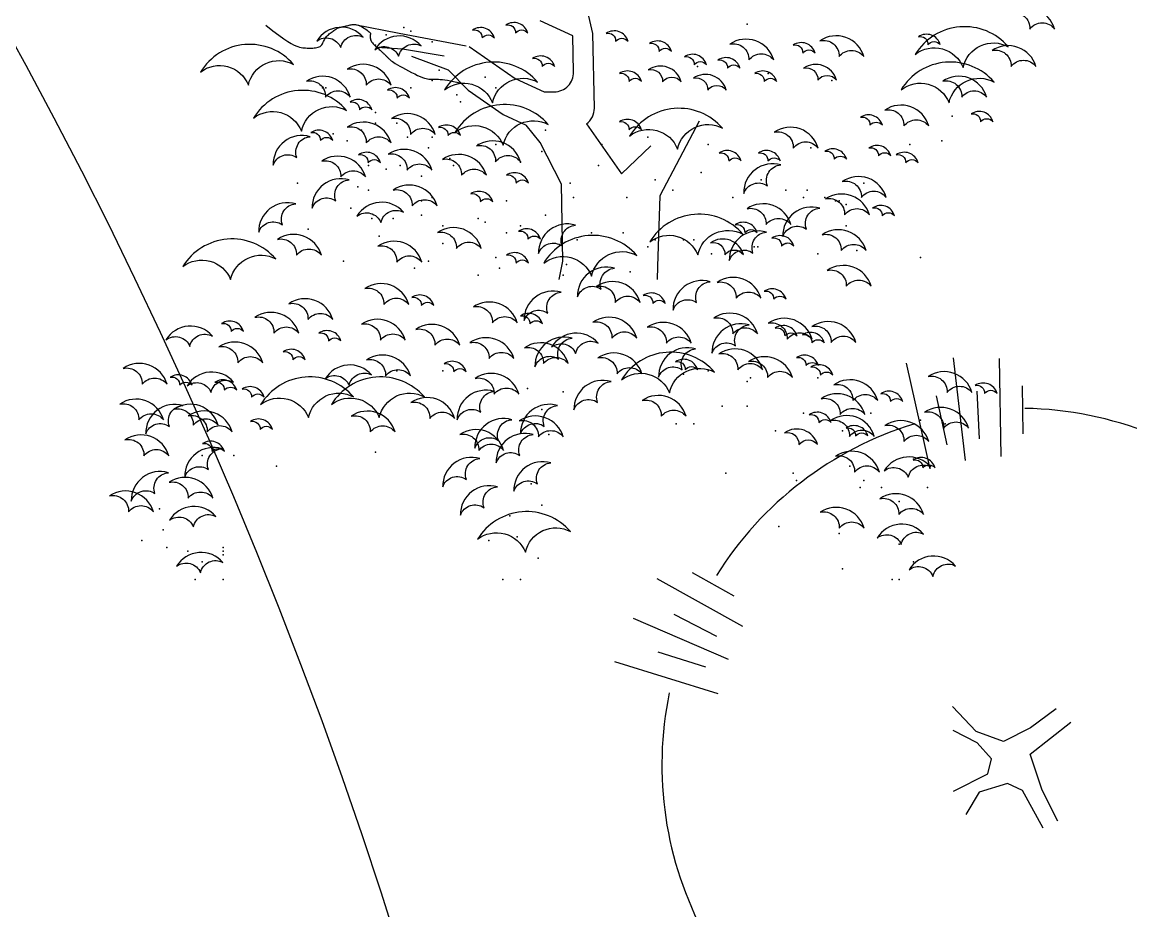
# Model space of a CAD drawing. Header units: millimetres. Extents: x 209.8 to 281.8, y 45 to 110.
# Drawn here: x 243.5772 to 244.0434, y 87.5184 to 87.892 of the extents above; entities that cross this region are included whole.
import ezdxf

# ---------------------------------------------------------------- set-up
doc = ezdxf.new("R2010")
doc.units = ezdxf.units.MM
doc.header["$LTSCALE"] = 0.65
for name, color, linetype in [('ARBOLES', 95, 'Continuous'), ('murodelgado', 1, 'Continuous'), ('puertas', 20, 'Continuous')]:
    doc.layers.add(name, color=color, linetype=linetype)

# ---------------------------------------------------------------- blocks, each defined once
blk = doc.blocks.new('arb-pl51')
for p, q in [((-0.12682, -0.01797), (-0.10211, -0.02272)), ((-0.10211, -0.02272), (-0.06455, -0.02987)), ((-0.00419, -0.04453), (-0.00457, -0.02418)), ((-0.10008, -0.03164), (-0.11447, -0.03077)), ((-0.06273, -0.03015), (-0.0369, -0.04816)), ((-0.07679, -0.03562), (-0.10008, -0.03164)), ((-0.0369, -0.04816), (-0.02068, -0.05565)), ((-0.02068, -0.05565), (-0.01506, -0.05563)), ((-0.02299, -0.08398), (-0.0309, -0.07423)), ((0.00304, -0.07365), (0.02258, -0.10162)), ((0.06612, -0.07211), (0.04417, -0.11386)), ((-0.01101, -0.10734), (-0.02299, -0.08398)), ((0.02258, -0.10162), (0.03917, -0.08594)), ((-0.01017, -0.15047), (-0.01101, -0.10734)), ((0.04417, -0.11386), (0.04278, -0.15349)), ((-0.01224, -0.16087), (-0.01017, -0.15047)), ((0.04278, -0.15349), (0.04266, -0.16087))]:
    blk.add_line(p, q)
blk.add_lwpolyline([(0.00304, -0.07365, 0.241861), (0.00742, -0.06471), (0.00665, -0.02297), (0.00258, -0.00596)], format="xyb")
for points in [[(0.25162, -0.02042, -0.500189), (0.26553, -0.02042, 0.508573), (0.24092, -0.01152, -0.500189)], [(-0.03681, -0.02265, -0.500189), (-0.02986, -0.02264, 0.508573), (-0.04216, -0.01819, -0.500189)], [(-0.13481, -0.03085, -0.500189), (-0.12216, -0.02505, 0.508573), (-0.14824, -0.02721, -0.500189)], [(-0.10235, -0.03573, -0.500189), (-0.0897, -0.02993, 0.508573), (-0.11577, -0.03209, -0.500189)], [(-0.05554, -0.02545, -0.500189), (-0.04858, -0.02545, 0.508573), (-0.06089, -0.021, -0.500189)], [(0.01937, -0.02732, -0.500189), (0.02633, -0.02732, 0.508573), (0.01402, -0.02287, -0.500189)], [(0.14463, -0.03591, -0.500189), (0.15855, -0.03591, 0.508573), (0.13394, -0.02701, -0.500189)], [(0.21424, -0.04193, -0.500189), (0.23954, -0.03033, 0.508573), (0.18739, -0.03464, -0.500189)], [(0.19447, -0.0292, -0.500189), (0.20143, -0.02919, 0.508573), (0.18913, -0.02474, -0.500189)], [(-0.18662, -0.05184, -0.500189), (-0.16132, -0.04024, 0.508573), (-0.21347, -0.04456, -0.500189)], [(0.04372, -0.03294, -0.500189), (0.05067, -0.03294, 0.508573), (0.03837, -0.02849, -0.500189)], [(0.09407, -0.03778, -0.500189), (0.10798, -0.03778, 0.508573), (0.08338, -0.02888, -0.500189)], [(0.12425, -0.03387, -0.500189), (0.1312, -0.03387, 0.508573), (0.1189, -0.02942, -0.500189)], [(0.24112, -0.0414, -0.500189), (0.25503, -0.0414, 0.508573), (0.23043, -0.0325, -0.500189)], [(-0.02183, -0.04136, -0.500189), (-0.01487, -0.04136, 0.508573), (-0.02718, -0.03691, -0.500189)], [(0.06338, -0.04042, -0.500189), (0.07034, -0.04042, 0.508573), (0.05803, -0.03597, -0.500189)], [(0.08211, -0.0423, -0.500189), (0.08906, -0.04229, 0.508573), (0.07676, -0.03784, -0.500189)], [(-0.12048, -0.05189, -0.500189), (-0.10657, -0.05188, 0.508573), (-0.13117, -0.04298, -0.500189)], [(-0.04969, -0.06176, -0.500189), (-0.02439, -0.05016, 0.508573), (-0.07654, -0.05447, -0.500189)], [(0.04569, -0.04995, -0.500189), (0.05612, -0.04995, 0.508573), (0.03767, -0.04327, -0.500189)], [(0.13277, -0.04901, -0.500189), (0.14321, -0.04901, 0.508573), (0.12475, -0.04234, -0.500189)], [(0.20631, -0.06176, -0.500189), (0.2316, -0.05016, 0.508573), (0.17945, -0.05447, -0.500189)], [(-0.14338, -0.05856, -0.500189), (-0.12946, -0.05856, 0.508573), (-0.15407, -0.04966, -0.500189)], [(0.02686, -0.04978, -0.500189), (0.03382, -0.04978, 0.508573), (0.02151, -0.04533, -0.500189)], [(0.07097, -0.05463, -0.500189), (0.0814, -0.05463, 0.508573), (0.06295, -0.04795, -0.500189)], [(0.10271, -0.04978, -0.500189), (0.10966, -0.04978, 0.508573), (0.09736, -0.04533, -0.500189)], [(0.21345, -0.05856, -0.500189), (0.22737, -0.05856, 0.508573), (0.20276, -0.04966, -0.500189)], [(-0.15685, -0.07762, -0.500189), (-0.13155, -0.06603, 0.508573), (-0.18371, -0.07034, -0.500189)], [(-0.10325, -0.05912, -0.500189), (-0.09629, -0.05912, 0.508573), (-0.1086, -0.05467, -0.500189)], [(-0.12424, -0.06579, -0.500189), (-0.11728, -0.06579, 0.508573), (-0.12959, -0.06134, -0.500189)], [(-0.09567, -0.07954, -0.500189), (-0.08176, -0.07953, 0.508573), (-0.10637, -0.07063, -0.500189)], [(-0.04373, -0.08555, -0.500189), (-0.01844, -0.07396, 0.508573), (-0.07059, -0.07827, -0.500189)], [(0.05407, -0.08769, -0.500189), (0.07936, -0.07609, 0.508573), (0.02721, -0.0804, -0.500189)], [(0.18101, -0.07477, -0.500189), (0.19493, -0.07477, 0.508573), (0.17032, -0.06587, -0.500189)], [(0.224, -0.07247, -0.500189), (0.23096, -0.07246, 0.508573), (0.21866, -0.06801, -0.500189)], [(-0.12048, -0.08431, -0.500189), (-0.10657, -0.0843, 0.508573), (-0.13117, -0.0754, -0.500189)], [(-0.07463, -0.08009, -0.500189), (-0.06767, -0.08009, 0.508573), (-0.07998, -0.07564, -0.500189)], [(0.02686, -0.07692, -0.500189), (0.03382, -0.07692, 0.508573), (0.02151, -0.07247, -0.500189)], [(0.16199, -0.07437, -0.500189), (0.16894, -0.07437, 0.508573), (0.15664, -0.06992, -0.500189)], [(-0.15945, -0.09249, -0.500189), (-0.15194, -0.08077, 0.508573), (-0.17272, -0.09668, -0.500189)], [(-0.14619, -0.08295, -0.500189), (-0.13923, -0.08295, 0.508573), (-0.15153, -0.0785, -0.500189)], [(0.119, -0.08717, -0.500189), (0.13291, -0.08716, 0.508573), (0.1083, -0.07826, -0.500189)], [(-0.04797, -0.09479, -0.500189), (-0.03405, -0.09479, 0.508573), (-0.05866, -0.08589, -0.500189)], [(0.16676, -0.09154, -0.500189), (0.17371, -0.09153, 0.508573), (0.16141, -0.08708, -0.500189)], [(-0.13479, -0.10337, -0.500189), (-0.12088, -0.10337, 0.508573), (-0.14548, -0.09447, -0.500189)], [(-0.11947, -0.09535, -0.500189), (-0.11251, -0.09535, 0.508573), (-0.12482, -0.0909, -0.500189)], [(-0.09758, -0.09956, -0.500189), (-0.08367, -0.09956, 0.508573), (-0.10827, -0.09066, -0.500189)], [(-0.06705, -0.10242, -0.500189), (-0.05314, -0.10242, 0.508573), (-0.07774, -0.09352, -0.500189)], [(0.0828, -0.0944, -0.500189), (0.08975, -0.09439, 0.508573), (0.07745, -0.08994, -0.500189)], [(0.10474, -0.0944, -0.500189), (0.1117, -0.09439, 0.508573), (0.09939, -0.08994, -0.500189)], [(0.14195, -0.09344, -0.500189), (0.14891, -0.09344, 0.508573), (0.1366, -0.08899, -0.500189)], [(0.18202, -0.09535, -0.500189), (0.18898, -0.09535, 0.508573), (0.17668, -0.0909, -0.500189)], [(0.10448, -0.10835, -0.500189), (0.11199, -0.09664, 0.508573), (0.09122, -0.11254, -0.500189)], [(-0.1376, -0.1167, -0.500189), (-0.13009, -0.10498, 0.508573), (-0.15087, -0.12089, -0.500189)], [(-0.03647, -0.10679, -0.500189), (-0.02951, -0.10679, 0.508573), (-0.04181, -0.10234, -0.500189)], [(0.15716, -0.11482, -0.500189), (0.17107, -0.11481, 0.508573), (0.14647, -0.10591, -0.500189)], [(-0.09472, -0.11958, -0.500189), (-0.08081, -0.11958, 0.508573), (-0.10541, -0.11068, -0.500189)], [(-0.0565, -0.11728, -0.500189), (-0.04954, -0.11728, 0.508573), (-0.06185, -0.11283, -0.500189)], [(-0.16755, -0.13014, -0.500189), (-0.16004, -0.11842, 0.508573), (-0.18082, -0.13433, -0.500189)], [(-0.11227, -0.12894, -0.500189), (-0.09962, -0.12314, 0.508573), (-0.1257, -0.1253, -0.500189)], [(0.14778, -0.1246, -0.500189), (0.16169, -0.12459, 0.508573), (0.13709, -0.11569, -0.500189)], [(0.06541, -0.14703, -0.500189), (0.09071, -0.13543, 0.508573), (0.03855, -0.13975, -0.500189)], [(0.10373, -0.13007, -0.500189), (0.11765, -0.13007, 0.508573), (0.09304, -0.12117, -0.500189)], [(0.12633, -0.13256, -0.500189), (0.13384, -0.12085, 0.508573), (0.11307, -0.13676, -0.500189)], [(0.16882, -0.12515, -0.500189), (0.17578, -0.12515, 0.508573), (0.16348, -0.1207, -0.500189)], [(-0.01062, -0.14206, -0.500189), (-0.00311, -0.13035, 0.508573), (-0.02388, -0.14626, -0.500189)], [(0.09177, -0.13458, -0.500189), (0.09873, -0.13458, 0.508573), (0.08643, -0.13013, -0.500189)], [(-0.1596, -0.14723, -0.500189), (-0.14568, -0.14723, 0.508573), (-0.17029, -0.13833, -0.500189)], [(-0.06991, -0.14342, -0.500189), (-0.056, -0.14341, 0.508573), (-0.0806, -0.13451, -0.500189)], [(-0.02979, -0.13825, -0.500189), (-0.02283, -0.13825, 0.508573), (-0.03513, -0.1338, -0.500189)], [(0.00588, -0.15893, -0.500189), (0.03117, -0.14733, 0.508573), (-0.02098, -0.15164, -0.500189)], [(0.09638, -0.146, -0.500189), (0.10389, -0.13429, 0.508573), (0.08311, -0.15019, -0.500189)], [(0.11237, -0.14207, -0.500189), (0.11933, -0.14207, 0.508573), (0.10703, -0.13762, -0.500189)], [(0.14587, -0.14462, -0.500189), (0.15979, -0.14461, 0.508573), (0.13518, -0.13571, -0.500189)], [(-0.19654, -0.16091, -0.500189), (-0.17124, -0.14932, 0.508573), (-0.22339, -0.15363, -0.500189)], [(-0.10331, -0.15105, -0.500189), (-0.08939, -0.15104, 0.508573), (-0.114, -0.14214, -0.500189)], [(0.08063, -0.14692, -0.500189), (0.09107, -0.14691, 0.508573), (0.07261, -0.14024, -0.500189)], [(-0.03647, -0.1516, -0.500189), (-0.02951, -0.1516, 0.508573), (-0.04181, -0.14715, -0.500189)], [(0.01123, -0.16628, -0.500189), (0.01874, -0.15456, 0.508573), (-0.00203, -0.17047, -0.500189)], [(0.14873, -0.16464, -0.500189), (0.16265, -0.16464, 0.508573), (0.13804, -0.15574, -0.500189)], [(0.06479, -0.17379, -0.500189), (0.0723, -0.16208, 0.508573), (0.05153, -0.17799, -0.500189)], [(0.08695, -0.17136, -0.500189), (0.10086, -0.17136, 0.508573), (0.07625, -0.16246, -0.500189)], [(-0.1106, -0.1748, -0.500189), (-0.09669, -0.1748, 0.508573), (-0.1213, -0.1659, -0.500189)], [(-0.01872, -0.17971, -0.500189), (-0.01121, -0.168, 0.508573), (-0.03198, -0.18391, -0.500189)], [(0.01918, -0.17366, -0.500189), (0.0331, -0.17365, 0.508573), (0.00849, -0.16475, -0.500189)], [(0.10799, -0.17192, -0.500189), (0.11495, -0.17191, 0.508573), (0.10264, -0.16746, -0.500189)], [(-0.15316, -0.18332, -0.500189), (-0.13925, -0.18331, 0.508573), (-0.16385, -0.17441, -0.500189)], [(-0.08956, -0.17536, -0.500189), (-0.0826, -0.17536, 0.508573), (-0.09491, -0.17091, -0.500189)], [(-0.04973, -0.18513, -0.500189), (-0.03582, -0.18513, 0.508573), (-0.06042, -0.17623, -0.500189)], [(0.04023, -0.17421, -0.500189), (0.04718, -0.17421, 0.508573), (0.03488, -0.16976, -0.500189)], [(-0.17224, -0.19094, -0.500189), (-0.15833, -0.19094, 0.508573), (-0.18293, -0.18204, -0.500189)], [(-0.02869, -0.18569, -0.500189), (-0.02173, -0.18569, 0.508573), (-0.03403, -0.18124, -0.500189)], [(0.08504, -0.19138, -0.500189), (0.09895, -0.19138, 0.508573), (0.07435, -0.18248, -0.500189)], [(-0.19624, -0.19, -0.500189), (-0.18929, -0.18999, 0.508573), (-0.20159, -0.18554, -0.500189)], [(-0.11251, -0.19483, -0.500189), (-0.0986, -0.19482, 0.508573), (-0.1232, -0.18592, -0.500189)], [(-0.08198, -0.19769, -0.500189), (-0.06807, -0.19768, 0.508573), (-0.09267, -0.18878, -0.500189)], [(0.01727, -0.19368, -0.500189), (0.03119, -0.19367, 0.508573), (0.00658, -0.18477, -0.500189)], [(0.0478, -0.19654, -0.500189), (0.06172, -0.19653, 0.508573), (0.03711, -0.18763, -0.500189)], [(0.08664, -0.19801, -0.500189), (0.09415, -0.18629, 0.508573), (0.07338, -0.2022, -0.500189)], [(0.11557, -0.19424, -0.500189), (0.12948, -0.19424, 0.508573), (0.10488, -0.18534, -0.500189)], [(0.14015, -0.1961, -0.500189), (0.15406, -0.1961, 0.508573), (0.12946, -0.1872, -0.500189)], [(-0.21943, -0.19835, -0.500189), (-0.20678, -0.19255, 0.508573), (-0.23286, -0.19471, -0.500189)], [(-0.14166, -0.19531, -0.500189), (-0.1347, -0.19531, 0.508573), (-0.147, -0.19086, -0.500189)], [(-0.00312, -0.20231, -0.500189), (0.00952, -0.19652, 0.508573), (-0.01655, -0.19867, -0.500189)], [(0.11416, -0.19251, -0.500189), (0.12112, -0.1925, 0.508573), (0.10881, -0.18805, -0.500189)], [(0.12943, -0.19632, -0.500189), (0.13638, -0.19632, 0.508573), (0.12408, -0.19187, -0.500189)], [(-0.19248, -0.20755, -0.500189), (-0.17857, -0.20755, 0.508573), (-0.20317, -0.19865, -0.500189)], [(-0.05164, -0.20516, -0.500189), (-0.03773, -0.20515, 0.508573), (-0.06233, -0.19625, -0.500189)], [(-0.02111, -0.20802, -0.500189), (-0.00719, -0.20801, 0.508573), (-0.0318, -0.19911, -0.500189)], [(-0.0126, -0.20552, -0.500189), (-0.00509, -0.19381, 0.508573), (-0.02587, -0.20972, -0.500189)], [(-0.16169, -0.2058, -0.500189), (-0.15474, -0.2058, 0.508573), (-0.16704, -0.20135, -0.500189)], [(-0.10965, -0.21485, -0.500189), (-0.09574, -0.21484, 0.508573), (-0.12034, -0.20594, -0.500189)], [(0.02014, -0.2137, -0.500189), (0.03405, -0.2137, 0.508573), (0.00944, -0.2048, -0.500189)], [(0.04953, -0.22437, -0.500189), (0.07483, -0.21278, 0.508573), (0.02268, -0.21709, -0.500189)], [(0.05669, -0.21144, -0.500189), (0.0642, -0.19973, 0.508573), (0.04343, -0.21564, -0.500189)], [(0.0879, -0.21141, -0.500189), (0.10181, -0.2114, 0.508573), (0.07721, -0.2025, -0.500189)], [(0.10456, -0.21579, -0.500189), (0.11848, -0.21578, 0.508573), (0.09387, -0.20688, -0.500189)], [(0.12612, -0.2091, -0.500189), (0.13308, -0.2091, 0.508573), (0.12077, -0.20465, -0.500189)], [(-0.24613, -0.21957, -0.500189), (-0.23222, -0.21956, 0.508573), (-0.25683, -0.21066, -0.500189)], [(-0.13013, -0.22016, -0.500189), (-0.11748, -0.21436, 0.508573), (-0.14356, -0.21652, -0.500189)], [(-0.07143, -0.21254, -0.500189), (-0.06448, -0.21254, 0.508573), (-0.07678, -0.20809, -0.500189)], [(0.05835, -0.2114, -0.500189), (0.06531, -0.21139, 0.508573), (0.05301, -0.20694, -0.500189)], [(0.1342, -0.21444, -0.500189), (0.14115, -0.21443, 0.508573), (0.12885, -0.20998, -0.500189)], [(-0.22509, -0.22012, -0.500189), (-0.21813, -0.22012, 0.508573), (-0.23043, -0.21567, -0.500189)], [(-0.20752, -0.22413, -0.500189), (-0.19487, -0.21833, 0.508573), (-0.22095, -0.22049, -0.500189)], [(-0.20003, -0.22294, -0.500189), (-0.19307, -0.22293, 0.508573), (-0.20538, -0.21848, -0.500189)], [(-0.15288, -0.23825, -0.500189), (-0.12758, -0.22666, 0.508573), (-0.17974, -0.23097, -0.500189)], [(-0.11319, -0.23825, -0.500189), (-0.08789, -0.22666, 0.508573), (-0.14005, -0.23097, -0.500189)], [(-0.04878, -0.22518, -0.500189), (-0.03486, -0.22517, 0.508573), (-0.05947, -0.21627, -0.500189)], [(0.00925, -0.22974, -0.500189), (0.01676, -0.21802, 0.508573), (-0.00402, -0.23393, -0.500189)], [(0.15241, -0.22875, -0.500189), (0.16633, -0.22874, 0.508573), (0.14172, -0.21985, -0.500189)], [(0.20525, -0.22416, -0.500189), (0.21916, -0.22415, 0.508573), (0.19456, -0.21525, -0.500189)], [(-0.18477, -0.22675, -0.500189), (-0.17781, -0.22675, 0.508573), (-0.19011, -0.2223, -0.500189)], [(-0.05626, -0.23527, -0.500189), (-0.04875, -0.22356, 0.508573), (-0.06952, -0.23946, -0.500189)], [(0.17346, -0.22931, -0.500189), (0.18042, -0.2293, 0.508573), (0.16811, -0.22485, -0.500189)], [(0.22629, -0.22471, -0.500189), (0.23325, -0.22471, 0.508573), (0.22095, -0.22026, -0.500189)], [(-0.24804, -0.23959, -0.500189), (-0.23413, -0.23958, 0.508573), (-0.25873, -0.23069, -0.500189)], [(-0.08484, -0.23868, -0.500189), (-0.07093, -0.23868, 0.508573), (-0.09554, -0.22978, -0.500189)], [(0.04494, -0.23754, -0.500189), (0.05886, -0.23753, 0.508573), (0.03425, -0.22863, -0.500189)], [(0.14525, -0.23657, -0.500189), (0.15917, -0.23657, 0.508573), (0.13456, -0.22767, -0.500189)], [(-0.23089, -0.2432, -0.500189), (-0.22338, -0.23149, 0.508573), (-0.24416, -0.2474, -0.500189)], [(-0.21751, -0.24245, -0.500189), (-0.2036, -0.24244, 0.508573), (-0.2282, -0.23355, -0.500189)], [(-0.20963, -0.24622, -0.500189), (-0.19571, -0.24621, 0.508573), (-0.22032, -0.23731, -0.500189)], [(-0.11824, -0.24631, -0.500189), (-0.10432, -0.24631, 0.508573), (-0.12893, -0.23741, -0.500189)], [(-0.0207, -0.24317, -0.500189), (-0.01319, -0.23146, 0.508573), (-0.03397, -0.24737, -0.500189)], [(0.1333, -0.24109, -0.500189), (0.14025, -0.24108, 0.508573), (0.12795, -0.23663, -0.500189)], [(0.20334, -0.24418, -0.500189), (0.21725, -0.24418, 0.508573), (0.19265, -0.23528, -0.500189)], [(-0.17999, -0.24487, -0.500189), (-0.17304, -0.24486, 0.508573), (-0.18534, -0.24041, -0.500189)], [(-0.04634, -0.25114, -0.500189), (-0.03883, -0.23942, 0.508573), (-0.0596, -0.25533, -0.500189)], [(-0.02397, -0.24901, -0.500189), (-0.01006, -0.24901, 0.508573), (-0.03466, -0.24011, -0.500189)], [(0.15051, -0.24877, -0.500189), (0.16442, -0.24877, 0.508573), (0.13981, -0.23987, -0.500189)], [(0.18104, -0.25163, -0.500189), (0.19495, -0.25163, 0.508573), (0.17035, -0.24273, -0.500189)], [(-0.24518, -0.25961, -0.500189), (-0.23127, -0.25961, 0.508573), (-0.25587, -0.25071, -0.500189)], [(-0.05736, -0.25664, -0.500189), (-0.04345, -0.25664, 0.508573), (-0.06806, -0.24774, -0.500189)], [(-0.03441, -0.25948, -0.500189), (-0.0269, -0.24777, 0.508573), (-0.04768, -0.26368, -0.500189)], [(0.12216, -0.25342, -0.500189), (0.13259, -0.25342, 0.508573), (0.11414, -0.24674, -0.500189)], [(0.1539, -0.24857, -0.500189), (0.16085, -0.24857, 0.508573), (0.14855, -0.24412, -0.500189)], [(-0.20696, -0.25731, -0.500189), (-0.2, -0.2573, 0.508573), (-0.21231, -0.25286, -0.500189)], [(-0.20904, -0.26742, -0.500189), (-0.20153, -0.2557, 0.508573), (-0.22231, -0.27161, -0.500189)], [(-0.06436, -0.27292, -0.500189), (-0.05685, -0.26121, 0.508573), (-0.07763, -0.27711, -0.500189)], [(0.15337, -0.26879, -0.500189), (0.16728, -0.26879, 0.508573), (0.14268, -0.25989, -0.500189)], [(0.18342, -0.27172, -0.500189), (0.19606, -0.26593, 0.508573), (0.16999, -0.26808, -0.500189)], [(0.19159, -0.26649, -0.500189), (0.19854, -0.26649, 0.508573), (0.18624, -0.26204, -0.500189)], [(-0.02449, -0.27535, -0.500189), (-0.01698, -0.26363, 0.508573), (-0.03775, -0.27954, -0.500189)], [(-0.23899, -0.28085, -0.500189), (-0.23148, -0.26914, 0.508573), (-0.25226, -0.28505, -0.500189)], [(-0.22037, -0.28345, -0.500189), (-0.20646, -0.28344, 0.508573), (-0.23106, -0.27454, -0.500189)], [(-0.25377, -0.29108, -0.500189), (-0.23985, -0.29107, 0.508573), (-0.26446, -0.28217, -0.500189)], [(-0.05444, -0.28879, -0.500189), (-0.04693, -0.27707, 0.508573), (-0.0677, -0.29298, -0.500189)], [(0.17817, -0.29263, -0.500189), (0.19209, -0.29263, 0.508573), (0.16748, -0.28373, -0.500189)], [(-0.21744, -0.29949, -0.500189), (-0.2048, -0.29369, 0.508573), (-0.23087, -0.29584, -0.500189)], [(-0.03126, -0.31376, -0.500189), (-0.00597, -0.30217, 0.508573), (-0.05812, -0.30648, -0.500189)], [(0.14478, -0.30026, -0.500189), (0.1587, -0.30025, 0.508573), (0.13409, -0.29135, -0.500189)], [(0.17945, -0.3094, -0.500189), (0.19209, -0.3036, 0.508573), (0.16602, -0.30576, -0.500189)], [(-0.21348, -0.32527, -0.500189), (-0.20083, -0.31947, 0.508573), (-0.2269, -0.32162, -0.500189)], [(0.19731, -0.32725, -0.500189), (0.20995, -0.32145, 0.508573), (0.18388, -0.32361, -0.500189)]]:
    blk.add_lwpolyline(points, format="xyb", close=True)
for points in [[(-0.1768, -0.01827), (-0.1728, -0.02143), (-0.16947, -0.02395), (-0.16673, -0.02592), (-0.1645, -0.02742), (-0.16269, -0.02852), (-0.16121, -0.0293), (-0.15998, -0.02985), (-0.1589, -0.03023), (-0.15792, -0.03052), (-0.15699, -0.03073), (-0.15612, -0.03089), (-0.15528, -0.03099), (-0.15447, -0.03106), (-0.15368, -0.03109), (-0.15289, -0.0311), (-0.15209, -0.0311), (-0.15128, -0.0311), (-0.15047, -0.03109), (-0.14967, -0.03105), (-0.14888, -0.03098), (-0.14814, -0.03087), (-0.14744, -0.03069), (-0.14681, -0.03045), (-0.14626, -0.03013), (-0.14579, -0.02972), (-0.14539, -0.02924), (-0.14505, -0.0287), (-0.14475, -0.02811), (-0.14446, -0.0275), (-0.14418, -0.02688), (-0.14387, -0.02626), (-0.14353, -0.02566), (-0.14314, -0.02509), (-0.14271, -0.02456), (-0.14223, -0.02406), (-0.14173, -0.02359), (-0.14121, -0.02315), (-0.14069, -0.02273), (-0.14016, -0.02234), (-0.13964, -0.02196), (-0.13914, -0.02161), (-0.13866, -0.02128), (-0.1382, -0.02096), (-0.13777, -0.02068), (-0.13736, -0.02042), (-0.13699, -0.02019), (-0.13664, -0.01999), (-0.13633, -0.01983), (-0.13606, -0.0197), (-0.13581, -0.0196), (-0.13557, -0.01952), (-0.13534, -0.01946), (-0.13509, -0.01941), (-0.13483, -0.01936), (-0.13453, -0.01931), (-0.13419, -0.01924), (-0.1338, -0.01916), (-0.13336, -0.01906), (-0.13288, -0.01895), (-0.13237, -0.01883), (-0.13183, -0.0187), (-0.13127, -0.01856), (-0.13069, -0.01842), (-0.13011, -0.01827), (-0.12952, -0.01813), (-0.12893, -0.018), (-0.12833, -0.01789), (-0.1277, -0.01783), (-0.12705, -0.01783), (-0.12636, -0.01789), (-0.12563, -0.01803), (-0.12485, -0.01827), (-0.12403, -0.01861), (-0.12317, -0.01904), (-0.12231, -0.01952), (-0.12147, -0.02004), (-0.12068, -0.02057), (-0.11996, -0.02109), (-0.11933, -0.02156), (-0.11882, -0.02196), (-0.11845, -0.02229), (-0.11821, -0.02254), (-0.11807, -0.02274), (-0.11802, -0.02291), (-0.11803, -0.02308), (-0.11808, -0.02325), (-0.11816, -0.02346), (-0.11824, -0.02371), (-0.1183, -0.02404), (-0.11834, -0.02443), (-0.11833, -0.02488), (-0.11829, -0.02537), (-0.11818, -0.02589), (-0.11802, -0.02645), (-0.11778, -0.02702), (-0.11746, -0.0276), (-0.11705, -0.02819), (-0.11657, -0.02876), (-0.11604, -0.02933), (-0.11547, -0.02989), (-0.11488, -0.03043), (-0.11429, -0.03094), (-0.11371, -0.03143), (-0.11318, -0.03188), (-0.11269, -0.0323), (-0.11226, -0.03269), (-0.11186, -0.03305), (-0.1115, -0.03339), (-0.11117, -0.03371), (-0.11085, -0.03401), (-0.11055, -0.03431), (-0.11026, -0.0346), (-0.10997, -0.0349), (-0.10968, -0.03519), (-0.10939, -0.03548), (-0.10909, -0.03577), (-0.1088, -0.03606), (-0.10851, -0.03635), (-0.10822, -0.03665), (-0.10793, -0.03694), (-0.10763, -0.03723), (-0.1073, -0.03754), (-0.10692, -0.03787), (-0.10644, -0.03825), (-0.10585, -0.03868), (-0.10511, -0.03918), (-0.10419, -0.03976), (-0.10306, -0.04044), (-0.10171, -0.04122), (-0.10018, -0.04207), (-0.09852, -0.04297), (-0.09679, -0.04389), (-0.09504, -0.04479), (-0.09332, -0.04563), (-0.0917, -0.0464), (-0.09022, -0.04705), (-0.08893, -0.04756), (-0.08783, -0.04795), (-0.08689, -0.04822), (-0.08611, -0.04841), (-0.08546, -0.04852), (-0.08494, -0.04858), (-0.08452, -0.0486), (-0.08419, -0.0486), (-0.08393, -0.0486), (-0.08371, -0.0486), (-0.08351, -0.0486), (-0.08329, -0.0486), (-0.08302, -0.0486), (-0.08268, -0.0486), (-0.08224, -0.0486), (-0.08166, -0.0486), (-0.08092, -0.04861), (-0.08002, -0.04862), (-0.07897, -0.04866), (-0.07777, -0.04875), (-0.07642, -0.04889), (-0.07493, -0.0491), (-0.0733, -0.04938), (-0.07154, -0.04977), (-0.06966, -0.05026), (-0.0677, -0.05083), (-0.06683, -0.0511)], [(-0.00457, -0.02418), (-0.02289, -0.01582)], [(-0.09518, -0.03562), (-0.0746, -0.04329), (-0.06332, -0.05463), (-0.04366, -0.06833), (-0.0309, -0.07423)]]:
    blk.add_lwpolyline(points)
blk.add_arc((-0.01509, -0.04473), 0.0109, 270.16188, 1.06766)
for p in [(0.09305, -0.01764), (-0.10936, -0.02359), (-0.09944, -0.01962), (-0.09547, -0.02161), (-0.11532, -0.02954), (-0.08356, -0.02756), (-0.07959, -0.04342), (0.06527, -0.04144), (-0.12325, -0.0454), (-0.08356, -0.04937), (-0.0538, -0.04739), (0.10496, -0.0454), (0.14068, -0.04937), (-0.14508, -0.05334), (-0.1431, -0.05334), (-0.09547, -0.05334), (-0.04784, -0.05334), (-0.10341, -0.0573), (-0.06967, -0.0573), (-0.06769, -0.06127), (-0.11532, -0.06722), (-0.11532, -0.07317), (-0.10341, -0.07317), (0.20815, -0.0692), (-0.13913, -0.07912), (-0.12325, -0.07713), (-0.02006, -0.07713), (-0.13119, -0.08308), (-0.09745, -0.0811), (-0.08356, -0.0811), (-0.05777, -0.08507), (-0.04784, -0.08507), (0.01169, -0.08507), (0.03749, -0.0811), (0.07122, -0.08507), (0.18434, -0.08507), (0.2022, -0.08308), (-0.08555, -0.08705), (-0.07364, -0.093), (-0.02205, -0.08903), (0.12877, -0.08705), (-0.11928, -0.09697), (-0.10936, -0.09895), (-0.10142, -0.09697), (-0.07166, -0.09697), (-0.03395, -0.09498), (0.00971, -0.09697), (-0.08952, -0.10292), (0.04146, -0.1049), (0.06725, -0.10093), (0.10099, -0.1049), (-0.15897, -0.10688), (-0.12524, -0.10886), (-0.11928, -0.11085), (-0.00617, -0.10688), (0.05138, -0.11085), (0.11488, -0.11085), (0.12679, -0.11085), (0.15854, -0.10688), (-0.08952, -0.1168), (-0.08356, -0.11481), (-0.04189, -0.1168), (-0.00419, -0.11481), (0.02558, -0.11481), (0.08511, -0.11481), (0.1248, -0.11481), (0.13671, -0.11481), (0.14266, -0.1168), (0.14465, -0.1168), (-0.12921, -0.12076), (0.14862, -0.11878), (-0.1173, -0.12671), (-0.10539, -0.12671), (-0.08952, -0.12473), (-0.05777, -0.12671), (-0.0538, -0.1287), (-0.02006, -0.12473), (-0.15302, -0.13266), (-0.11333, -0.13663), (-0.07761, -0.13068), (-0.04189, -0.13465), (-0.03395, -0.13068), (0.00574, -0.13465), (0.0236, -0.13465), (0.14862, -0.13068), (-0.07761, -0.14059), (-0.0022, -0.13861), (0.03749, -0.14258), (0.04146, -0.13861), (0.05733, -0.13861), (0.06329, -0.13861), (0.09702, -0.14258), (0.09901, -0.14258), (0.11488, -0.14059), (-0.04784, -0.14853), (0.07321, -0.14654), (0.13274, -0.14654), (0.15457, -0.14456), (0.19029, -0.14853), (-0.13318, -0.15051), (-0.09349, -0.15448), (-0.08555, -0.15051), (-0.04586, -0.15448), (-0.00815, -0.15249), (-0.05777, -0.15844), (-0.01014, -0.15844), (0.02757, -0.15646), (-0.10341, -0.21199), (-0.07761, -0.21199), (0.05733, -0.21397), (0.07122, -0.21199), (0.09504, -0.21595), (0.13274, -0.21595), (-0.02998, -0.2219), (0.09305, -0.21794), (-0.01014, -0.22389), (-0.02205, -0.2338), (0.07916, -0.23182), (0.09305, -0.23182), (0.1248, -0.23578), (0.16251, -0.23578), (0.05336, -0.24173), (0.06329, -0.24173), (0.19029, -0.23975), (0.20418, -0.24173), (-0.01808, -0.24768), (0.10893, -0.2457), (0.14663, -0.2457), (-0.21255, -0.25958), (-0.19469, -0.25958), (-0.11532, -0.2576), (-0.17088, -0.26553), (0.1506, -0.26553), (0.18632, -0.26156), (0.08115, -0.2695), (0.11885, -0.2695), (0.12083, -0.27346), (0.15854, -0.27346), (-0.028, -0.27545), (0.15656, -0.27743), (0.16846, -0.27743), (0.19426, -0.27743), (0.17838, -0.28536), (-0.23637, -0.28933), (-0.02205, -0.28735), (-0.03991, -0.29329), (-0.23438, -0.30123), (0.11091, -0.29924), (0.14465, -0.30321), (-0.24629, -0.30718), (-0.05181, -0.30718), (-0.03594, -0.30519), (0.17838, -0.30916), (-0.2324, -0.31114), (-0.22049, -0.31313), (-0.20065, -0.31114), (-0.20065, -0.31313), (-0.20065, -0.31511), (-0.21255, -0.31907), (-0.02403, -0.31709), (0.14663, -0.32304), (0.18632, -0.31907), (-0.21652, -0.32899), (-0.20065, -0.32899), (-0.20065, -0.32899), (-0.04387, -0.32899), (-0.03395, -0.32899), (0.17442, -0.32899), (0.17838, -0.32899)]:
    blk.add_point(p)
blk = doc.blocks.new('arb-pl47')
for p, q in [((-0.07189, 0.18683), (-0.05858, 0.12771)), ((-0.04556, 0.18989), (-0.03887, 0.13224)), ((-0.01975, 0.18951), (-0.01889, 0.13456)), ((-0.00693, 0.17415), (-0.00656, 0.14723)), ((-0.05504, 0.16856), (-0.0491, 0.14116)), ((-0.03235, 0.1712), (-0.03107, 0.14438)), ((0.15467, 0.12873), (0.11012, 0.08764)), ((0.17049, 0.10746), (0.12391, 0.07284)), ((0.14727, 0.10501), (0.12652, 0.08616)), ((0.18306, 0.08492), (0.1359, 0.0567)), ((0.16091, 0.08667), (0.13832, 0.07216)), ((-0.19203, 0.06959), (-0.16853, 0.05645)), ((-0.21174, 0.06616), (-0.16372, 0.03943)), ((0.17617, 0.06613), (0.15304, 0.05235)), ((-0.22497, 0.044), (-0.1717, 0.02098)), ((-0.20218, 0.0461), (-0.17832, 0.0338)), ((-0.21124, 0.02513), (-0.18455, 0.01657)), ((-0.23549, 0.01968), (-0.17763, 0.00164)), ((-0.03264, -0.01962), (-0.04588, -0.00555)), ((0.0121, -0.00685), (-0.00223, -0.01751)), ((-0.00223, -0.01751), (-0.0173, -0.02529)), ((-0.0023, -0.03237), (0.02044, -0.01432)), ((-0.03206, -0.02602), (-0.04561, -0.01901)), ((-0.0173, -0.02529), (-0.03264, -0.01962)), ((-0.02407, -0.03488), (-0.03206, -0.02602)), ((-0.02618, -0.04328), (-0.02407, -0.03488)), ((0.00432, -0.0525), (-0.0023, -0.03237)), ((-0.04538, -0.053), (-0.02618, -0.04328)), ((-0.01516, -0.04875), (-0.03097, -0.05367)), ((-0.00667, -0.05269), (-0.01516, -0.04875)), ((-0.03097, -0.05367), (-0.03844, -0.06606)), ((0.00482, -0.07376), (-0.00667, -0.05269)), ((0.01308, -0.0699), (0.00432, -0.0525)), ((0.21764, -0.09653), (0.15978, -0.07849)), ((0.20712, -0.12086), (0.15385, -0.09783)), ((0.19339, -0.10198), (0.1667, -0.09343)), ((0.18433, -0.12296), (0.16047, -0.11065)), ((0.19389, -0.14302), (0.14587, -0.11629)), ((-0.19402, -0.14299), (-0.17089, -0.12921)), ((-0.20091, -0.16178), (-0.15375, -0.13355)), ((0.17418, -0.14645), (0.15068, -0.1333)), ((-0.17876, -0.16353), (-0.15617, -0.14901)), ((-0.18834, -0.18431), (-0.14176, -0.14969)), ((-0.17252, -0.20558), (-0.12797, -0.1645)), ((-0.16513, -0.18186), (-0.14437, -0.16302)), ((0.10563, -0.18057), (0.06999, -0.21344)), ((0.11828, -0.19759), (0.08102, -0.22528)), ((0.05404, -0.26369), (0.04073, -0.20456)), ((0.09971, -0.19955), (0.08311, -0.21462)), ((0.02771, -0.26674), (0.02101, -0.2091)), ((0.0019, -0.26637), (0.00104, -0.21142)), ((0.12834, -0.21562), (0.09062, -0.23819)), ((0.11062, -0.21422), (0.09255, -0.22583)), ((0.0145, -0.24805), (0.01322, -0.22124)), ((0.03719, -0.24542), (0.03125, -0.21802)), ((-0.17173, -0.22788), (-0.15293, -0.2384)), ((-0.01092, -0.25101), (-0.01129, -0.22408)), ((-0.1875, -0.23062), (-0.14909, -0.25201)), ((0.12283, -0.23065), (0.10432, -0.24167)), ((-0.19808, -0.24835), (-0.15547, -0.26677)), ((-0.17985, -0.24667), (-0.16076, -0.25652)), ((-0.1871, -0.26345), (-0.16574, -0.27029)), ((-0.2065, -0.26781), (-0.16021, -0.28224)), ((-0.04422, -0.29925), (-0.05481, -0.28799)), ((-0.00842, -0.28904), (-0.01989, -0.29756)), ((-0.01989, -0.29756), (-0.03195, -0.30379)), ((-0.01995, -0.30945), (-0.00176, -0.29501)), ((-0.04375, -0.30436), (-0.0546, -0.29876)), ((-0.03195, -0.30379), (-0.04422, -0.29925)), ((-0.03737, -0.31146), (-0.04375, -0.30436)), ((-0.01466, -0.32555), (-0.01995, -0.30945)), ((-0.03905, -0.31818), (-0.03737, -0.31146)), ((-0.05441, -0.32595), (-0.03905, -0.31818)), ((-0.03023, -0.32256), (-0.04288, -0.32649)), ((-0.02344, -0.32571), (-0.03023, -0.32256)), ((-0.04288, -0.32649), (-0.04886, -0.3364)), ((-0.01425, -0.34256), (-0.02344, -0.32571)), ((-0.00765, -0.33947), (-0.01466, -0.32555)), ((0.156, -0.36078), (0.10971, -0.34635)), ((0.13661, -0.36514), (0.11525, -0.3583)), ((0.14759, -0.38024), (0.10497, -0.36182)), ((0.12935, -0.38192), (0.11027, -0.37207)), ((0.13701, -0.39797), (0.09859, -0.37658)), ((-0.17884, -0.41297), (-0.14111, -0.3904)), ((-0.17333, -0.39794), (-0.15482, -0.38692)), ((0.12123, -0.40071), (0.10243, -0.39019)), ((-0.16878, -0.431), (-0.13152, -0.40331)), ((-0.16111, -0.41437), (-0.14304, -0.40276)), ((-0.15613, -0.44802), (-0.12049, -0.41515)), ((-0.15021, -0.42904), (-0.1336, -0.41397)), ((0.02512, -0.4945), (0.01448, -0.4472)), ((-0.01658, -0.49665), (-0.01727, -0.45269)), ((0.00406, -0.49695), (-0.0013, -0.45083)), ((0.0904, -0.44799), (0.06813, -0.46854)), ((0.01165, -0.47989), (0.00689, -0.45797)), ((0.09831, -0.45863), (0.07502, -0.47594)), ((0.0867, -0.45985), (0.07632, -0.46928)), ((-0.02684, -0.48436), (-0.02714, -0.46282)), ((-0.00651, -0.482), (-0.00753, -0.46054)), ((0.1046, -0.4699), (0.08102, -0.48401)), ((0.09352, -0.46902), (0.08222, -0.47628)), ((-0.08295, -0.47756), (-0.0712, -0.48414)), ((-0.09281, -0.47928), (-0.0688, -0.49264)), ((0.10115, -0.47929), (0.08958, -0.48618)), ((-0.09942, -0.49036), (-0.07278, -0.50187)), ((-0.08802, -0.48931), (-0.07609, -0.49546)), ((-0.10468, -0.50252), (-0.07575, -0.51154)), ((-0.09256, -0.49979), (-0.07921, -0.50407)), ((-0.00326, -0.52217), (-0.00988, -0.51513)), ((0.01912, -0.51579), (0.01195, -0.52111)), ((-0.00296, -0.52537), (-0.00974, -0.52186)), ((0.00442, -0.525), (-0.00326, -0.52217)), ((0.01195, -0.52111), (0.00442, -0.525)), ((0.01191, -0.52854), (0.02328, -0.51952)), ((0.00103, -0.5298), (-0.00296, -0.52537)), ((-0.00962, -0.53886), (-0.00002, -0.534)), ((-0.00002, -0.534), (0.00103, -0.5298)), ((0.01522, -0.53861), (0.01191, -0.52854)), ((-0.00242, -0.5392), (-0.00616, -0.54539)), ((0.00549, -0.53674), (-0.00242, -0.5392)), ((0.00973, -0.5387), (0.00549, -0.53674)), ((0.01548, -0.54924), (0.00973, -0.5387)), ((0.0196, -0.54731), (0.01522, -0.53861)), ((0.12188, -0.56062), (0.09295, -0.5516)), ((0.10976, -0.56335), (0.09641, -0.55907)), ((0.11663, -0.57279), (0.08999, -0.56128)), ((0.11001, -0.58387), (0.086, -0.5705)), ((0.10523, -0.57384), (0.0933, -0.56768)), ((-0.08395, -0.58385), (-0.07238, -0.57696)), ((-0.08739, -0.59325), (-0.06381, -0.57914)), ((0.10015, -0.58558), (0.0884, -0.57901)), ((-0.0811, -0.60451), (-0.05781, -0.5872)), ((-0.07631, -0.59412), (-0.06502, -0.58687)), ((-0.0732, -0.61515), (-0.05092, -0.59461)), ((-0.0695, -0.60329), (-0.05912, -0.59387)), ((0.04008, -0.6442), (0.03343, -0.61464)), ((0.01402, -0.64554), (0.01359, -0.61807)), ((0.02692, -0.64573), (0.02357, -0.61691)), ((0.03166, -0.63507), (0.02869, -0.62137)), ((0.0076, -0.63786), (0.00742, -0.6244)), ((0.02031, -0.63639), (0.01968, -0.62298))]:
    blk.add_line(p, q)
for centre, radius, start, end in [((-0.00893, -0.03843), 0.2, 47.36475, 88.98285), ((-0.00893, -0.03843), 0.2, 107.09371, 147.89728), ((-0.00893, -0.03843), 0.2, 347.00293, 28.72185), ((-0.00893, -0.03843), 0.2, 168.3411, 208.53039), ((-0.00893, -0.03843), 0.2, 286.1455, 329.35847), ((-0.00893, -0.03843), 0.2, 227.39281, 268.70523), ((-0.02525, -0.31429), 0.16, 132.07464, 147.89728), ((-0.02525, -0.31429), 0.16, 347.00293, 28.72185), ((-0.02525, -0.31429), 0.16, 168.3411, 208.53039), ((-0.02525, -0.31429), 0.16, 286.1455, 329.35847), ((-0.02525, -0.31429), 0.16, 227.39281, 268.70523), ((0.0086, -0.53157), 0.1, 47.36475, 55.81543), ((0.0086, -0.53157), 0.1, 138.7754, 147.89728), ((0.0086, -0.53157), 0.1, 347.00293, 28.72185), ((0.0086, -0.53157), 0.1, 168.3411, 208.53039), ((0.0086, -0.53157), 0.1, 286.1455, 329.35847), ((0.0086, -0.53157), 0.1, 227.39281, 268.70523)]:
    blk.add_arc(centre, radius, start, end)

msp = doc.modelspace()

# ---------------------------------------------------------------- linework, layer by layer
at = {"layer": 'murodelgado'}
msp.add_arc((241.75502, 86.8853), 9.85, 323.686416, 76.829086, dxfattribs=at)
at = {"layer": 'puertas'}
msp.add_circle((241.75502, 86.8853), 2.07396, dxfattribs=at)

# ---------------------------------------------------------------- block references
at = {"layer": 'ARBOLES', "xscale": 0.75, "yscale": 0.75, "zscale": 0.75}
for name, p in [('arb-pl51', (243.81224, 87.90445)), ('arb-pl47', (244.0029, 87.60849))]:
    msp.add_blockref(name, p, dxfattribs=at)

doc.saveas('drawing.dxf')
